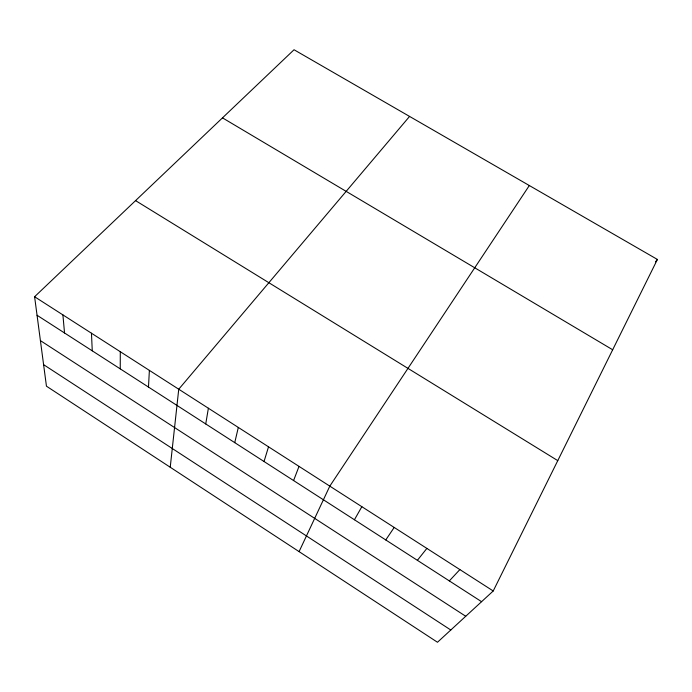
<?xml version="1.0" encoding="UTF-8"?>
<svg xmlns="http://www.w3.org/2000/svg" width="692" height="692" viewBox="0 0 692 692"><rect width="100%" height="100%" fill="white"/><g stroke="black" fill="none" stroke-linecap="round" stroke-linejoin="round"><path stroke-width="1.04" d="M120.252 368.879L120.287 351.718M148.486 387.07L149.377 370.384M170.232 467.247L178.744 389.224L409.569 116.42M205.732 423.954L208.387 408.237M234.744 442.646L238.316 427.44M264.033 461.512L268.522 446.816M293.581 480.551L299.022 466.382M299.082 551.628L329.807 486.139L529.328 185.534M493.223 590.977L657.4 259.448L294.039 49.746L34.6 296.738L46.451 386.188L437.482 642.254L493.223 590.977L34.6 296.738M354.434 519.761L361.847 506.691M385.764 539.95L394.198 527.442M417.388 560.33L426.869 548.41M655.48 261.861L657.4 259.448M449.324 580.908L459.877 569.585M222.495 117.865L612.671 349.763M135.563 200.619L557.769 460.63M37.057 315.267L481.58 601.685M40.413 340.62L465.733 616.261M43.596 364.649L450.795 630.005M62.903 314.895L64.538 332.982M91.456 333.224L92.27 350.844"/></g></svg>
